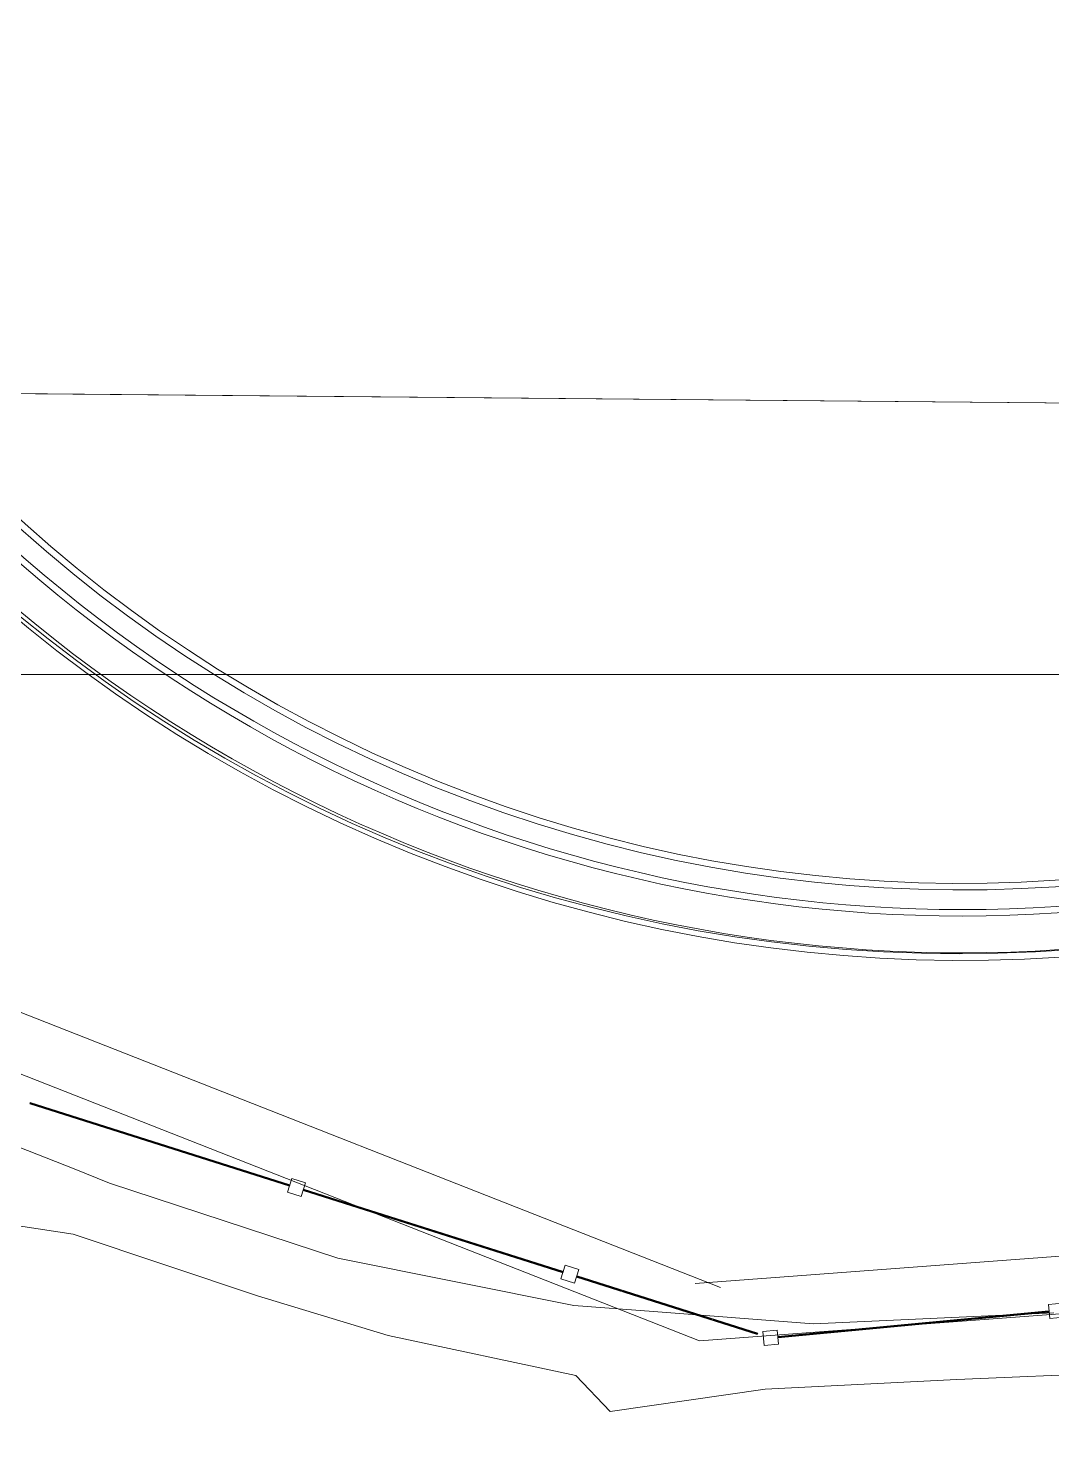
# Model space of a CAD drawing. Header units: metres. Extents: x -207 to 246, y -187 to 169.
# Drawn here: x -35.816 to -32.247, y -83.758 to -78.828 of the extents above; entities that cross this region are included whole.
import ezdxf

# ---------------------------------------------------------------- set-up
doc = ezdxf.new("R2010")
doc.units = ezdxf.units.M
for name, color, linetype, lineweight in [('A-GLAZ-CWMG', 7, 'Continuous', 9), ('C-TOPO', 7, 'Continuous', 9), ('C-TOPO-MAJR', 7, 'Continuous', 35), ('C-TOPO-MINR', 7, 'Continuous', 9), ('CERCO INTERIOR', 7, 'Continuous', 9), ('EQUIPOS PIS', 7, 'Continuous', 9), ('grilla', 7, 'Continuous', 9), ('P-SANR-FIXT', 7, 'Continuous', 9), ('solera', 7, 'Continuous', 35)]:
    doc.layers.add(name, color=color, linetype=linetype, lineweight=lineweight)
doc.layers.add('PR10-ARQ-PL-001-Emplazamiento-C-1_dwg', color=7, linetype='Continuous', lineweight=9, true_color=0x767676)

# ---------------------------------------------------------------- blocks, each defined once
blk = doc.blocks.new('M_Estanque-Terraza - M_Estanque-Terraza-2090154-PLANTA SUPERFICIES')
at = {"layer": 'P-SANR-FIXT'}
for centre, radius, start, end in [((-1.696641881242665e-15, 0), 5.151627146850164, 180.0000000000002, 359.9999999999993), ((-1.242570705970596e-15, 0), 5.151627146850165, 180.0000000000002, 359.9999999999993), ((-1.242570705970596e-15, 0), 5.126627146850164, 180.0000000000002, 5.088887490341627e-13), ((-1.656194243939091e-15, 0), 5.126627146850164, 180.0000000000002, 5.088887490341627e-13), ((-2.165734258596785e-15, 0), 4.998277258842649, 180.0000000000002, 5.088887490341627e-13), ((-2.165734258596785e-15, 0), 4.975544739836832, 179.9999999999998, 5.088887490341627e-14), ((-3.248601387895178e-15, 0), 4.905907101428718, 180.0000000000002, 359.9999999999991), ((-3.248601387895178e-15, 0), 4.88317458242289, 180.0000000000002, 359.9999999999991)]:
    blk.add_arc(centre, radius, start, end, dxfattribs=at)
blk = doc.blocks.new('Circular Mullion - 5mm-2135027-PLANTA SUPERFICIES')
at = {"layer": 'A-GLAZ-CWMG'}
for p, q in [((-80.10158022174929, 24.16812635953968), (-80.5156249053013, 23.31310179813726)), ((-80.09933015711471, 24.16703676826754), (-80.5133748406667, 23.3120122068651)), ((-80.5133748406667, 23.3120122068651), (-80.09933015711471, 24.16703676826754)), ((-80.51112477603223, 23.31092261559294), (-80.09708009248024, 24.1659471769954)), ((-80.09933015711472, 24.16703676826754), (-80.10158022174926, 24.1681263595397)), ((-80.09708009248016, 24.16594717699538), (-80.09933015711472, 24.16703676826754)), ((-80.51562490530128, 23.31310179813727), (-80.51337484066673, 23.31201220686511)), ((-80.51337484066673, 23.31201220686511), (-80.51112477603216, 23.31092261559295))]:
    blk.add_line(p, q, dxfattribs=at)
blk = doc.blocks.new('Circular Mullion - 5mm-2127248-PLANTA SUPERFICIES')
at = {"layer": 'A-GLAZ-CWMG'}
for p, q in [((-107.6478273724651, -45.39675011483389), (-107.9973915295226, -46.28009880061982)), ((-107.6455027706611, -45.39767002051003), (-107.9950669277186, -46.281018706296)), ((-107.9950669277186, -46.281018706296), (-107.6455027706611, -45.39767002051003)), ((-107.9927423259147, -46.2819386119722), (-107.6431781688572, -45.39858992618624)), ((-107.6455027706611, -45.39767002051003), (-107.647827372465, -45.39675011483385)), ((-107.6431781688571, -45.3985899261862), (-107.6455027706611, -45.39767002051003)), ((-107.9973915295225, -46.28009880061983), (-107.9950669277186, -46.28101870629602)), ((-107.9950669277186, -46.28101870629602), (-107.9927423259146, -46.28193861197219))]:
    blk.add_line(p, q, dxfattribs=at)
blk = doc.blocks.new('Circular Mullion - 5mm-2142966-PLANTA SUPERFICIES')
at = {"layer": 'A-GLAZ-CWMG'}
for p, q in [((-33.90283616441455, -83.18120077181976), (-33.90359167322203, -83.18358388038672)), ((-33.90359167322205, -83.18358388038676), (-33.27329967608846, -83.38340320952771)), ((-33.90208065560707, -83.1788176632528), (-33.90283616441455, -83.18120077181976)), ((-33.272544167281, -83.38102010096068), (-33.90283616441455, -83.18120077181976)), ((-33.90283616441455, -83.18120077181976), (-33.272544167281, -83.38102010096068)), ((-33.27178865847359, -83.37863699239382), (-33.90208065560712, -83.17881766325294)), ((-33.27329967608847, -83.38340320952764), (-33.272544167281, -83.38102010096068)), ((-33.272544167281, -83.38102010096068), (-33.27178865847352, -83.37863699239374))]:
    blk.add_line(p, q, dxfattribs=at)
blk = doc.blocks.new('Rectangular Mullion - 50 x 50 mm-2128568-PLANTA SUPERFICIES')
at = {"layer": 'A-GLAZ-CWMG'}
for p, q in [((0.025, 0.025), (-0.025, 0.025)), ((-0.025, 0.025), (-0.025, -0.025)), ((0.025, -0.025), (0.025, 0.025)), ((-0.025, -0.025), (0.025, -0.025))]:
    blk.add_line(p, q, dxfattribs=at)
blk = doc.blocks.new('Rectangular Mullion - 50 x 50 mm-2128569-PLANTA SUPERFICIES')
at = {"layer": 'A-GLAZ-CWMG'}
for p, q in [((-0.025, -0.025), (-0.025, 0.025)), ((-0.025, 0.025), (0.025, 0.025)), ((0.025, 0.025), (0.025, -0.025)), ((0.025, -0.025), (-0.025, -0.025))]:
    blk.add_line(p, q, dxfattribs=at)
blk = doc.blocks.new('Quad Corner Mullion - 50x50 mm-2128574-PLANTA SUPERFICIES')
at = {"layer": 'A-GLAZ-CWMG'}
for p, q in [((0.025, 0.02500000000000012), (-0.025, 0.02500000000000005)), ((-0.025, 0.02500000000000004), (-0.02500000000000016, -0.02499999999999996)), ((0.02500000000000007, -0.02500000000000013), (0.025, 0.02500000000000012)), ((-0.02500000000000016, -0.02499999999999996), (0.02500000000000008, -0.02500000000000012))]:
    blk.add_line(p, q, dxfattribs=at)
blk = doc.blocks.new('Quad Corner Mullion - 50x50 mm-2128575-PLANTA SUPERFICIES')
at = {"layer": 'A-GLAZ-CWMG'}
for p, q in [((-0.02500000000000016, -0.02499999999999996), (-0.025, 0.02500000000000005)), ((-0.025, 0.02500000000000005), (0.025, 0.02500000000000012)), ((0.025, 0.02500000000000011), (0.02500000000000007, -0.02500000000000013)), ((0.02500000000000008, -0.02500000000000012), (-0.02500000000000016, -0.02499999999999996))]:
    blk.add_line(p, q, dxfattribs=at)
blk = doc.blocks.new('YADRAN_LASQUEMAS_ARQ_MO_002_TERRAZAS_rvt-1-PLANTA SUPERFICIES')
at = {"layer": 'A-GLAZ-CWMG', "lineweight": 9}
for name, p, rotation in [('Circular Mullion - 5mm-2135027-PLANTA SUPERFICIES', (-47.32913702219195, -165.6017738623388), 278.2485341860191), ('Circular Mullion - 5mm-2135027-PLANTA SUPERFICIES', (-47.32913702219195, -165.6017738623388), 278.2485341860191), ('Circular Mullion - 5mm-2135027-PLANTA SUPERFICIES', (-47.32913702219195, -165.6017738623388), 278.2485341860191), ('Circular Mullion - 5mm-2135027-PLANTA SUPERFICIES', (-47.32913702219195, -165.6017738623388), 278.2485341860191), ('Circular Mullion - 5mm-2127248-PLANTA SUPERFICIES', (18.84555592996067, -187.3825929549957), 274.0000000000002), ('Circular Mullion - 5mm-2127248-PLANTA SUPERFICIES', (18.84555592996067, -187.3825929549957), 274.0000000000002), ('Circular Mullion - 5mm-2127248-PLANTA SUPERFICIES', (18.84555592996067, -187.3825929549957), 274.0000000000002), ('Circular Mullion - 5mm-2127248-PLANTA SUPERFICIES', (18.84555592996067, -187.3825929549957), 274.0000000000002), ('Circular Mullion - 5mm-2127248-PLANTA SUPERFICIES', (57.06353504701843, -158.6063386676099), 296.9999999999997), ('Circular Mullion - 5mm-2127248-PLANTA SUPERFICIES', (57.06353504701843, -158.6063386676099), 296.9999999999997), ('Circular Mullion - 5mm-2127248-PLANTA SUPERFICIES', (57.06353504701843, -158.6063386676099), 296.9999999999997), ('Circular Mullion - 5mm-2127248-PLANTA SUPERFICIES', (57.06353504701843, -158.6063386676099), 296.9999999999997), ('Quad Corner Mullion - 50x50 mm-2128574-PLANTA SUPERFICIES', (-33.22677760840648, -83.3955293175349), 185.4100000000001), ('Quad Corner Mullion - 50x50 mm-2128575-PLANTA SUPERFICIES', (-33.22677760840648, -83.3955293175349), 185.4100000000001)]:
    blk.add_blockref(name, p, dxfattribs=dict(at, rotation=rotation))
at = {"layer": 'A-GLAZ-CWMG', "lineweight": 9, "extrusion": (0, 0, -1)}
for name, p, rotation in [('Rectangular Mullion - 50 x 50 mm-2128568-PLANTA SUPERFICIES', (34.87991067686024, -82.8714421607546), 197.5900000000004), ('Rectangular Mullion - 50 x 50 mm-2128569-PLANTA SUPERFICIES', (34.87991067686024, -82.8714421607546), 197.5900000000004), ('Rectangular Mullion - 50 x 50 mm-2128568-PLANTA SUPERFICIES', (33.92666725008396, -83.17364568374501), 197.5900000000004), ('Rectangular Mullion - 50 x 50 mm-2128569-PLANTA SUPERFICIES', (33.92666725008396, -83.17364568374501), 197.5900000000004), ('Rectangular Mullion - 50 x 50 mm-2128568-PLANTA SUPERFICIES', (32.23123208366237, -83.30124724727999), 174.5899999999999), ('Rectangular Mullion - 50 x 50 mm-2128569-PLANTA SUPERFICIES', (32.23123208366237, -83.30124724727999), 174.5899999999999)]:
    blk.add_blockref(name, p, dxfattribs=dict(at, rotation=rotation))
at = {"layer": 'A-GLAZ-CWMG', "lineweight": 9}
blk.add_blockref('Circular Mullion - 5mm-2142966-PLANTA SUPERFICIES', (0, 0), dxfattribs=at)
blk.add_blockref('Circular Mullion - 5mm-2142966-PLANTA SUPERFICIES', (0, 0), dxfattribs=at)
blk.add_blockref('Circular Mullion - 5mm-2142966-PLANTA SUPERFICIES', (0, 0), dxfattribs=at)
blk.add_blockref('Circular Mullion - 5mm-2142966-PLANTA SUPERFICIES', (0, 0), dxfattribs=at)
at = {"layer": 'P-SANR-FIXT', "lineweight": 9, "rotation": 339.5185696002038}
blk.add_blockref('M_Estanque-Terraza - M_Estanque-Terraza-2090154-PLANTA SUPERFICIES', (-32.55939559731732, -76.92606942698659), dxfattribs=at)
blk = doc.blocks.new('PR10-ARQ-PL-001-Emplazamiento-C-1_dwg-674643-PLANTA SUPERFICIES')
at = {"layer": 'C-TOPO', "flags": 128}
for points in [[(-32.23926238403324, -83.30869167480479), (-33.07715310058597, -83.3461963623048), (-33.63550274047859, -83.30353850097667), (-33.91344391479496, -83.2823025878907), (-34.73591231689461, -83.11795913085945), (-35.5325381103516, -82.85554724121104), (-35.65579337768558, -82.80650837402355), (-35.88312833862308, -82.71604877929701), (-38.66292377929691, -81.6099767578126), (-41.27948034667976, -80.56885891113292), (-44.59719876708991, -79.2487441406251), (-45.03448370361335, -79.0747547607423), (-46.2802355712891, -78.57907338867194), (-49.16532923583991, -77.43109694824226), (-52.13295739746101, -76.25028995361339)], [(-52.13295739746101, -76.25028995361339), (-49.16532923583991, -77.43109694824226), (-46.2802355712891, -78.57907338867194), (-45.03448370361335, -79.0747547607423), (-44.59719876708991, -79.2487441406251), (-41.27948034667976, -80.56885891113292), (-38.66292377929691, -81.6099767578126), (-35.88312833862308, -82.71604877929701), (-35.65579337768558, -82.80650837402355), (-35.5325381103516, -82.85554724121104), (-34.73591231689461, -83.11795913085945), (-33.91344391479496, -83.2823025878907), (-33.63550274047859, -83.30353850097667), (-33.07715310058597, -83.3461963623048), (-32.23926238403324, -83.30869167480479)]]:
    blk.add_lwpolyline(points, dxfattribs=at)
at = {"layer": 'C-TOPO-MAJR', "color": 1, "lineweight": 9, "true_color": 0xff0000, "flags": 128}
blk.add_lwpolyline([(-29.94409430799051, -80.15500673947912), (-45.42455090901198, -80.01610353510549), (-46.80735734299641, -80.38233939712012), (-46.81593735062339, -80.37861940971727), (-47.06501568191872, -80.27062786763221), (-47.32529262686662, -80.15778100332274), (-47.69913987262548, -79.99569407924629), (-49.70226922231147, -78.43057860846011), (-50.04944445503068, -78.48152134196873), (-50.02695525945416, -78.42766526215922), (-49.96671694036196, -78.231226323861), (-49.95614507588522, -78.11786821072869), (-49.84667712694063, -77.83977294572296), (-49.02073070096539, -74.58876467874123), (-43.51786333772259, -57.20132419455207), (-42.17284690725938, -52.81518587635909), (-40.86866822979002, -49.67736581587837), (-39.57813616437558, -46.81978340616789), (-33.02330195046788, -25.18497132010594)], dxfattribs=at)
at = {"layer": 'C-TOPO-MINR', "color": 9, "true_color": 0xc0c0c0, "flags": 128}
blk.add_lwpolyline([(-44.61464093107995, -79.41382530420103), (-42.02182169975967, -80.59286830523531), (-41.38429292516133, -80.8265962751543), (-39.33190378852542, -81.61257490274217), (-38.7028672475378, -81.86573290212358), (-38.68389987409565, -81.90588520090779), (-36.3980564851627, -82.72170336095066), (-35.94303995600784, -82.91607376713091), (-35.8491983329283, -83.00434612505326), (-35.65942941641961, -83.03395597978113), (-35.01629349464952, -83.24927440338004), (-34.56006530257589, -83.38730699896017), (-33.90596668822583, -83.52712462302644), (-33.78644848825081, -83.65188082844884), (-33.24547595554684, -83.57421193878638), (-32.57727389681177, -83.5402409133186), (-32.02777760273566, -83.51742413679702)], dxfattribs=at)
at = {"layer": 'CERCO INTERIOR'}
blk.add_line((-30.81499964363873, -83.00585548877717), (-33.49014813475311, -83.20620416522026), dxfattribs=at)
at = {"layer": 'CERCO INTERIOR', "flags": 128}
for points in [[(-26.8741051890701, -80.12936918377876), (-28.51400438018143, -82.00503176808358), (-30.80006296537817, -83.2052969479561), (-33.47521145634354, -83.40564562439918), (-60.36965272299945, -72.83466478347779), (-62.48292058303953, -71.58020193815231), (-63.9696666777134, -69.48232596635819), (-64.49798364259303, -67.0580460703373), (-63.95847878903151, -64.42976371884346), (-36.30947658650577, 6.0375552546978), (-35.12356038734317, 8.298024226427078), (-33.13335930243134, 9.89046128511429), (-30.63597393147647, 10.59442198872566), (-28.05654404334724, 10.33743979454041), (-2.045945981666446, 0.01674255847930908), (-0.04331390947103501, -1.294962766170502), (1.476995850875974, -3.37822363615036), (1.971749149933457, -5.810420047044754), (1.49688543073833, -8.303512711524963), (0.5782354609668254, -10.63827511429787), (-26.93075168073177, -80.27276047945023)], [(-33.40204916082322, -83.21950783133508), (-60.2814546571672, -72.654436866045), (-62.34430397056043, -71.42990311503411), (-63.78292929194868, -69.39992805242538), (-64.29355937637389, -67.05680767416955), (-63.76601963855327, -64.48681525826454), (-36.12728963367641, 5.954323592185975), (-34.9659094888717, 8.168024513721466), (-33.0400690395385, 9.70896413087845), (-30.61814039081335, 10.39165516376495), (-28.10425808548927, 10.14120331168175), (-2.138562422469259, -0.1616771852970123), (-0.1833848904818296, -1.442300224304199), (1.28971039749682, -3.460863713026047), (1.767911579459906, -5.811690279245378), (1.303919984921813, -8.24770295739174), (0.3921237623691559, -10.56504646062851)]]:
    blk.add_lwpolyline(points, dxfattribs=at)
at = {"layer": 'EQUIPOS PIS'}
blk.add_circle((-32.56800350196659, -76.90870359539986), 5.147159958258273, dxfattribs=at)
at = {"layer": 'grilla'}
blk.add_line((240.5313899448514, -81.08199999928473), (-203.9919676467776, -81.08199999928473), dxfattribs=at)
at = {"layer": 'solera'}
blk.add_arc((-32.59375004567206, -76.92958712697029), 7.620716801528227, 255.4592992972382, 333.6729545808851, dxfattribs=at)

msp = doc.modelspace()

# ---------------------------------------------------------------- linework, layer by layer
at = {"layer": 'C-TOPO'}
for p, q in [((-35.65579337768558, -82.80650837402355), (-35.88312833862308, -82.71604877929701)), ((-35.88312833862308, -82.71604877929701), (-35.65579337768558, -82.80650837402355)), ((-35.53253811035157, -82.85554724121104), (-35.65579337768558, -82.80650837402355)), ((-35.65579337768558, -82.80650837402355), (-35.53253811035157, -82.85554724121104)), ((-34.73591231689457, -83.11795913085952), (-35.53253811035157, -82.85554724121104)), ((-35.53253811035157, -82.85554724121104), (-34.73591231689457, -83.11795913085952)), ((-33.91344391479496, -83.28230258789077), (-34.73591231689457, -83.11795913085952)), ((-34.73591231689457, -83.11795913085952), (-33.91344391479496, -83.28230258789077)), ((-33.63550274047855, -83.30353850097667), (-33.91344391479496, -83.28230258789077)), ((-33.91344391479496, -83.28230258789077), (-33.63550274047855, -83.30353850097667)), ((-33.07715310058597, -83.3461963623048), (-33.63550274047855, -83.30353850097667)), ((-33.63550274047855, -83.30353850097667), (-33.07715310058597, -83.3461963623048)), ((-32.23926238403324, -83.30869167480479), (-33.07715310058597, -83.3461963623048)), ((-33.07715310058597, -83.3461963623048), (-32.23926238403324, -83.30869167480479))]:
    msp.add_line(p, q, dxfattribs=at)
at = {"layer": 'C-TOPO-MAJR', "color": 1, "lineweight": 9, "true_color": 0xff0000, "flags": 128}
msp.add_lwpolyline([(-45.42455090901198, -80.01610353510549), (-29.94409430799051, -80.15500673947912), (-25.71757745943806, -80.19293047446533)], dxfattribs=at)
at = {"layer": 'C-TOPO-MINR', "color": 9, "true_color": 0xc0c0c0, "flags": 128}
msp.add_lwpolyline([(-44.61464093107995, -79.41382530420103), (-42.02182169975966, -80.59286830523531), (-41.38429292516133, -80.8265962751543), (-39.33190378852542, -81.61257490274217), (-38.7028672475378, -81.86573290212358), (-38.68389987409565, -81.90588520090779), (-36.3980564851627, -82.72170336095066), (-35.94303995600784, -82.91607376713091), (-35.8491983329283, -83.00434612505326), (-35.65942941641961, -83.03395597978113), (-35.01629349464952, -83.24927440338004), (-34.56006530257589, -83.38730699896017), (-33.90596668822583, -83.52712462302647), (-33.78644848825081, -83.65188082844884), (-33.24547595554684, -83.57421193878638), (-32.57727389681177, -83.5402409133186), (-32.02777760273566, -83.51742413679702)], dxfattribs=at)

# ---------------------------------------------------------------- block references
at = {"lineweight": 5}
msp.add_blockref('YADRAN_LASQUEMAS_ARQ_MO_002_TERRAZAS_rvt-1-PLANTA SUPERFICIES', (0, 0), dxfattribs=at)
at = {"layer": 'PR10-ARQ-PL-001-Emplazamiento-C-1_dwg', "color": 7}
msp.add_blockref('PR10-ARQ-PL-001-Emplazamiento-C-1_dwg-674643-PLANTA SUPERFICIES', (0, 0), dxfattribs=at)

doc.saveas('drawing.dxf')
